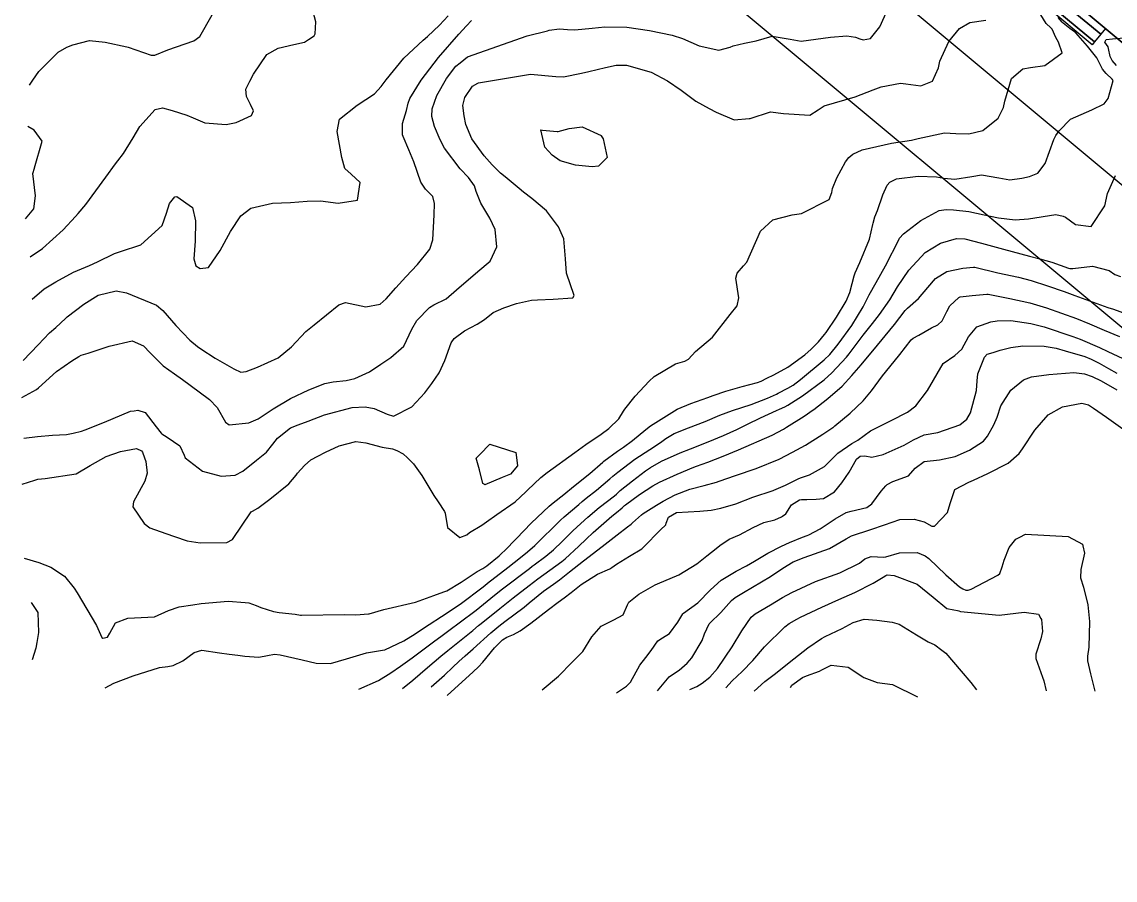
# Model space of a CAD drawing. Header units: feet. Extents: x 1318179 to 1318934, y 422471 to 423299.
# Drawn here: x 1318181.5 to 1318618.4, y 422470.9 to 422813.9 of the extents above; entities that cross this region are included whole.
import ezdxf

# ---------------------------------------------------------------- set-up
doc = ezdxf.new("R2010")
doc.units = ezdxf.units.FT
for name, color, linetype in [('C-DRNG-AREA', 150, 'CONTINUOUS'), ('C-MISC', 7, 'CONTINUOUS'), ('C-PVMT', 8, 'CONTINUOUS'), ('C-TOPO-MAJR', 32, 'CONTINUOUS'), ('V-PROP-LINE', 7, 'CONTINUOUS')]:
    doc.layers.add(name, color=color, linetype=linetype)

msp = doc.modelspace()

# ---------------------------------------------------------------- linework, layer by layer
at = {"layer": 'C-DRNG-AREA'}
msp.add_lwpolyline([(1318604.41, 422819.71), (1318696.32, 422743.11), (1318713.54, 422780.66), (1318713.24, 422780.78), (1318709.38, 422782.8), (1318705.7, 422785.14), (1318702.24, 422787.79), (1318699.03, 422790.74), (1318696.08, 422793.95), (1318693.43, 422797.41), (1318691.08, 422801.09), (1318689.07, 422804.96), (1318687.4, 422808.99), (1318686.09, 422813.14), (1318685.15, 422817.4)], dxfattribs=at)
at = {"layer": 'C-MISC'}
for points in [[(1318221.83, 423081.62), (1318914.27, 422504.54)], [(1318193.83, 423048.02), (1318886.27, 422470.94)]]:
    msp.add_lwpolyline(points, dxfattribs=at)
msp.add_lwpolyline([(1318594.21, 422824.3), (1318612.69, 422808.9), (1318610.13, 422805.83), (1318591.65, 422821.23), (1318594.21, 422824.3)], close=True, dxfattribs=at)
at = {"layer": 'C-PVMT'}
for points in [[(1318596.14, 422826.61), (1318614.61, 422811.21), (1318612.69, 422808.9), (1318594.21, 422824.3), (1318596.14, 422826.61)], [(1318591.65, 422821.23), (1318610.13, 422805.83), (1318609.17, 422804.68), (1318590.69, 422820.08), (1318591.65, 422821.23)]]:
    msp.add_lwpolyline(points, close=True, dxfattribs=at)
at = {"layer": 'C-TOPO-MAJR'}
for points in [[(1318296.06, 422806.84), (1318298.36, 422808.33), (1318298.69, 422809.02), (1318298.94, 422813.84), (1318297.58, 422819.39), (1318293.55, 422828.99), (1318294.22, 422832.93), (1318295.72, 422837.34), (1318297.22, 422849.95), (1318297.41, 422852.39), (1318298.77, 422854.74), (1318302.57, 422856.87), (1318305.29, 422858.01), (1318306.69, 422858.13)], [(1318391.61, 422810.34), (1318392.23, 422810.5), (1318396.32, 422811.08), (1318399.61, 422810.86), (1318402.51, 422810.67), (1318409.39, 422811.29), (1318414.43, 422811.91), (1318423.31, 422811.77), (1318432.29, 422810.4), (1318441.44, 422808.54), (1318445.48, 422807.24), (1318452.2, 422804.25), (1318459.97, 422802.55), (1318464.61, 422803.7), (1318465.75, 422804.27), (1318470.34, 422805.32), (1318474.94, 422806.3), (1318481.28, 422808.12), (1318488.59, 422807.01), (1318492.88, 422806.08), (1318504.63, 422807.78), (1318511.12, 422808.3), (1318514.62, 422807.74), (1318516.34, 422807.11), (1318517.76, 422806.69), (1318520.67, 422807.22), (1318524.39, 422811.82), (1318527.38, 422818.72)], [(1318489.34, 422736.7), (1318490.25, 422736.94), (1318493.03, 422737.28), (1318504.12, 422742.83), (1318505.24, 422745.71), (1318505.48, 422747.29), (1318507.12, 422751.59), (1318510.62, 422757.95), (1318511.99, 422759.62), (1318513.58, 422760.95), (1318517.33, 422762.78), (1318529.02, 422765.36), (1318537.01, 422766.53), (1318539.69, 422767.21), (1318550.26, 422769.47), (1318554.72, 422769.27), (1318560, 422769.08), (1318565.59, 422770.43), (1318571.64, 422775.42), (1318573.78, 422779.59), (1318574.34, 422782.18), (1318577.01, 422791.21), (1318581.52, 422795.13), (1318584.51, 422795.64), (1318590.32, 422796.45), (1318597.29, 422801.49), (1318595.79, 422805.73), (1318594.65, 422807.64), (1318593.21, 422810.89), (1318592.65, 422811.41), (1318590.78, 422813.18), (1318586.16, 422820.73)], [(1318181.98, 422678.58), (1318188.05, 422684.75), (1318192.55, 422689.58), (1318195.07, 422691.72), (1318198.94, 422695.34), (1318199.64, 422696.05), (1318206.29, 422701.08), (1318212, 422704.6), (1318219.16, 422706.4), (1318223.28, 422705.63), (1318235.33, 422700.68), (1318237.9, 422698.53), (1318243.1, 422692.55), (1318248.68, 422686.71), (1318251.7, 422684.16), (1318253, 422683.26), (1318258.79, 422679.52), (1318266.2, 422675.18), (1318269, 422673.96), (1318271.09, 422674.17), (1318275.65, 422675.95), (1318283.92, 422679.6), (1318289.23, 422683.99), (1318295.06, 422690.2), (1318298.27, 422692.77), (1318308.23, 422700.84), (1318310.83, 422701.75), (1318319, 422700.03), (1318324.72, 422701.05), (1318327.06, 422703.23), (1318330.93, 422707.62), (1318334.98, 422711.95), (1318339.57, 422716.97), (1318344.51, 422723.08), (1318345.77, 422726.82), (1318346.3, 422736.75), (1318346.39, 422741.23), (1318345.7, 422744.14), (1318342.79, 422747.04), (1318340.91, 422749.78), (1318338.11, 422757.87), (1318336.16, 422762.67), (1318333.86, 422768.06), (1318333.66, 422768.75), (1318333.67, 422773.24), (1318335.16, 422778.49), (1318335.89, 422781.42), (1318336.55, 422783.24), (1318341.08, 422790.52), (1318347.99, 422799.59), (1318356.19, 422808.94), (1318359.14, 422812.22), (1318361.23, 422814.39)], [(1318185.68, 422703.01), (1318190.46, 422707.13), (1318195.04, 422710.05), (1318202.14, 422713.88), (1318208.51, 422716.57), (1318211.74, 422717.99), (1318218.51, 422721.32), (1318220.99, 422722.12), (1318229.1, 422724.79), (1318237.6, 422732.55), (1318239.37, 422737.43), (1318240.53, 422741.33), (1318242.59, 422743.94), (1318243.43, 422744.07), (1318249.71, 422739.64), (1318250.97, 422734.4), (1318250.83, 422726.25), (1318250.3, 422719.13), (1318251.04, 422716.36), (1318252.71, 422715.37), (1318256.1, 422715.69), (1318260.82, 422722.53), (1318264.85, 422730.15), (1318269.07, 422736.41), (1318272.99, 422739.41), (1318281.67, 422741.38), (1318288.83, 422741.75), (1318295.58, 422742.19), (1318300.8, 422742.29), (1318307.88, 422741.37), (1318315.64, 422742.68), (1318316.7, 422749.73), (1318313.17, 422752.97), (1318310.63, 422755.27), (1318309.41, 422759.68), (1318307.53, 422770.09), (1318308.49, 422774.92), (1318315.47, 422780.62), (1318322.44, 422785.16), (1318325.04, 422788), (1318327.07, 422790.75), (1318334.18, 422799.31), (1318341.88, 422806.57), (1318343.66, 422807.98), (1318348.35, 422812.56), (1318351.94, 422816.33)], [(1318185.96, 422790.52), (1318188.37, 422793.98), (1318196.07, 422801.79), (1318199.47, 422803.69), (1318201.83, 422804.73), (1318208.54, 422806.36), (1318214.86, 422805.69), (1318223.53, 422803.94), (1318224.05, 422803.79), (1318233.13, 422800.57), (1318234.61, 422800.56), (1318239.84, 422802.71), (1318250.18, 422806.33), (1318252.62, 422807.97), (1318257.63, 422816.61)], [(1318275.11, 422580.64), (1318277.05, 422579.92), (1318282.1, 422578.21), (1318284.34, 422577.9), (1318290.76, 422577.14), (1318292.88, 422576.84), (1318293.29, 422576.8), (1318310.48, 422577.03), (1318314.99, 422576.99), (1318320.1, 422577.29), (1318320.24, 422577.33), (1318326.18, 422579.05), (1318338.88, 422582), (1318346.19, 422584.67), (1318350.15, 422586.07), (1318351.28, 422586.53), (1318357.05, 422589.96), (1318363.52, 422594.23), (1318365.68, 422595.49), (1318367.37, 422596.54), (1318372.24, 422600.47), (1318375.6, 422603.68), (1318378.01, 422606.24), (1318379.16, 422607.48), (1318385.01, 422613.54), (1318392.2, 422620.37), (1318393.83, 422621.71), (1318398.12, 422624.99), (1318402.02, 422628.15), (1318408.44, 422633.47), (1318413.68, 422637.97), (1318414.09, 422638.3), (1318419.5, 422642.28), (1318421.89, 422643.97), (1318425.57, 422646.58), (1318430.85, 422650.96), (1318432.73, 422652.47), (1318443.38, 422659.05), (1318448.78, 422661.44), (1318455.6, 422663.76), (1318457.76, 422664.56), (1318462.77, 422666.34), (1318469.32, 422668.15), (1318475.52, 422669.8), (1318476.91, 422670.34), (1318479.22, 422671.48), (1318482.02, 422672.8), (1318487.58, 422675.84), (1318494.38, 422680.77), (1318496.96, 422683.03), (1318499.88, 422686.02), (1318502.32, 422688.91), (1318502.93, 422689.75), (1318507.09, 422695.9), (1318510.91, 422702.22), (1318512.39, 422705.73), (1318513.28, 422709.27), (1318514.06, 422712.42), (1318514.45, 422713.53), (1318516.33, 422717.74), (1318520.19, 422727.1), (1318521.58, 422732.92), (1318521.66, 422733.39), (1318522.42, 422735.9), (1318523.45, 422738.44), (1318525.62, 422744.79), (1318527.28, 422748.66), (1318528.35, 422749.86), (1318530.98, 422751.2), (1318539.67, 422752.2), (1318546.95, 422751.9), (1318549.89, 422751.46), (1318554.3, 422751.06), (1318561.1, 422752.1), (1318565, 422752.72), (1318571.98, 422751.51), (1318576.36, 422750.71), (1318581.11, 422751.35), (1318584.12, 422752.04), (1318587.57, 422753.37), (1318590.43, 422757.26), (1318593.95, 422766.9), (1318594.74, 422768.41), (1318596.03, 422770.35), (1318600.6, 422775), (1318609.03, 422778.77), (1318614.02, 422781.09), (1318615.57, 422783.18), (1318617.61, 422790.48), (1318617.26, 422791), (1318614.81, 422793.2), (1318613.37, 422795), (1318612.92, 422795.73), (1318611.74, 422798.18), (1318611.04, 422799.48), (1318607.38, 422804.12), (1318602.66, 422809.46), (1318602.11, 422809.87), (1318600.23, 422811.15), (1318597.63, 422813.29), (1318597.23, 422813.72), (1318595.61, 422815.6)], [(1318472.47, 422775.29), (1318472.53, 422775.3), (1318480.66, 422777.89), (1318485.92, 422777.23), (1318496.46, 422776.55), (1318499.71, 422778.74), (1318502.18, 422780.31), (1318514.45, 422783.86), (1318521.7, 422786.68), (1318524.88, 422787.9), (1318532.64, 422789.4), (1318534.79, 422789.14), (1318540.77, 422788.24), (1318545.37, 422790.17), (1318547.82, 422795.54), (1318548.38, 422798.13), (1318551.91, 422805.99), (1318556.26, 422811.21), (1318560.4, 422813.6), (1318566.77, 422814.6)], [(1318356.61, 422797.5), (1318359.56, 422799.86), (1318383.5, 422808.22), (1318391.61, 422810.34)], [(1318290.14, 422804.78), (1318294.4, 422805.77), (1318296.06, 422806.84)], [(1318618.92, 422796.48), (1318617.21, 422798.46), (1318616.43, 422799.98), (1318615.76, 422803.27), (1318615.57, 422803.82), (1318614.33, 422805.71), (1318614.79, 422806.77), (1318617.29, 422807.1), (1318621.88, 422807.54)], [(1318184.9, 422719.94), (1318189.82, 422723.26), (1318198.02, 422730.76), (1318202.98, 422736.08), (1318204.01, 422737.23), (1318207.13, 422740.88), (1318215.13, 422751.79), (1318218.91, 422757.1), (1318219.92, 422758.37), (1318222.1, 422761.22), (1318225.94, 422767.57), (1318228.6, 422772.03), (1318234.75, 422778.82), (1318237.72, 422779.47), (1318241.57, 422778.39), (1318247.48, 422776.61), (1318249.91, 422775.54), (1318254.69, 422773.45), (1318263.18, 422772.79), (1318267.1, 422773.69), (1318273.33, 422776.41), (1318274.08, 422778.33), (1318272.94, 422780.9), (1318271.28, 422784), (1318270.98, 422787), (1318272.65, 422790.15), (1318274.1, 422792.98), (1318279.4, 422800.87), (1318283.88, 422803.32), (1318290.14, 422804.78)], [(1318181.52, 422663.78), (1318187.37, 422666.96), (1318188.21, 422667.57), (1318195.41, 422674.14), (1318201.51, 422678.45), (1318204.33, 422680.22), (1318205.2, 422680.64), (1318208.07, 422681.45), (1318216.47, 422684.35), (1318225.61, 422686.39), (1318230.09, 422684.45), (1318232.78, 422681.65), (1318238, 422676.44), (1318242.55, 422673.24), (1318245.78, 422671.02), (1318252.35, 422666.08), (1318256.51, 422662.93), (1318259.6, 422659.76), (1318262.95, 422653.94), (1318264.36, 422652.91), (1318272.26, 422653.64), (1318275.94, 422655.19), (1318282.01, 422659.31), (1318288.83, 422663.4), (1318296.21, 422666.86), (1318302.62, 422669.38), (1318305.89, 422670.07), (1318311.07, 422670.57), (1318314.6, 422671.34), (1318320.42, 422674.07), (1318324.99, 422677.07), (1318328.99, 422679.71), (1318334.1, 422684.3), (1318337.31, 422691.03), (1318339.3, 422694.6), (1318344.39, 422699.78), (1318346.11, 422700.78), (1318351.04, 422703.25), (1318355.16, 422706.79), (1318363.69, 422714.09), (1318368.63, 422718.29), (1318371.35, 422723.99), (1318370.6, 422730.87), (1318368.56, 422735.49), (1318364.89, 422741.36), (1318363.12, 422746.03), (1318362.38, 422748.34), (1318360.06, 422751.64), (1318356.68, 422755.15), (1318350.39, 422763.38), (1318348.64, 422766.76), (1318346.44, 422772.09), (1318345.37, 422776.01), (1318345.5, 422779.07), (1318347.41, 422784.47), (1318351.25, 422791.25), (1318354.88, 422796.11), (1318356.61, 422797.5)], [(1318405.18, 422793.4), (1318408.14, 422794.04), (1318414.77, 422795.64), (1318418.96, 422796.56), (1318423.08, 422796.62), (1318433, 422793.79), (1318439.52, 422790.34), (1318444.93, 422786.52), (1318450.87, 422782.2), (1318456.14, 422779.23), (1318459, 422777.8), (1318466.14, 422774.69), (1318472.14, 422775.26)], [(1318364.04, 422789.46), (1318384.82, 422793.01), (1318394.94, 422792.07), (1318397.99, 422791.83), (1318405.18, 422793.4)], [(1318184.59, 422788.55), (1318185.96, 422790.52)], [(1318393.82, 422703.12), (1318401.71, 422703.59), (1318402.25, 422704.53), (1318399.21, 422713.45), (1318398.74, 422719.13), (1318398.04, 422727.12), (1318396.02, 422732), (1318391.23, 422738.37), (1318385.35, 422743.3), (1318382.01, 422745.8), (1318380.27, 422747.25), (1318374.62, 422751.9), (1318372.82, 422753.39), (1318369.44, 422756.75), (1318366.29, 422760.38), (1318361.37, 422767.17), (1318358.95, 422772.89), (1318358.23, 422776.31), (1318357.75, 422780.48), (1318358.57, 422783.66), (1318361.62, 422788.11), (1318363.78, 422789.42), (1318364.04, 422789.46)], [(1318472.14, 422775.26), (1318472.47, 422775.29)], [(1318186.57, 422755.47), (1318189.61, 422766.22), (1318186.41, 422770.59), (1318183.95, 422772.07)], [(1318413.07, 422768.37), (1318413.84, 422767.08), (1318415.46, 422759.71), (1318411.89, 422756.21), (1318409.45, 422755.9), (1318402.82, 422756.55), (1318396.65, 422758.34), (1318393.43, 422760.55), (1318390.5, 422763.84), (1318388.86, 422770.66), (1318389.6, 422770.59)], [(1318389.6, 422770.59), (1318395.44, 422769.99), (1318395.86, 422770), (1318400.19, 422771.28)], [(1318400.19, 422771.28), (1318405.39, 422771.96), (1318413.06, 422768.4), (1318413.07, 422768.37)], [(1318182.92, 422735.15), (1318186.27, 422739.2), (1318186.96, 422744.36), (1318185.93, 422753.28), (1318186.56, 422755.42), (1318186.57, 422755.47)], [(1318267.8, 422560.83), (1318270.68, 422560.46), (1318276.25, 422560.06), (1318279.69, 422560.67), (1318282.52, 422561.22), (1318284.73, 422560.96), (1318293.47, 422558.92), (1318299.13, 422557.65), (1318304.82, 422557.53), (1318311.27, 422559.38), (1318319.2, 422561.72), (1318326.41, 422562.96), (1318326.62, 422563.02), (1318334.16, 422566.58), (1318338.63, 422569.33), (1318341.57, 422571.31), (1318351.91, 422577.97), (1318355.27, 422580.24), (1318356.64, 422581.23), (1318365.82, 422588.19), (1318368.26, 422590.12), (1318369.35, 422590.96), (1318375.77, 422595.82), (1318380.84, 422599.78), (1318383.57, 422602.06), (1318386.46, 422604.67), (1318396.82, 422614.75), (1318398.24, 422616.05), (1318404.07, 422620.99), (1318405.47, 422622.22), (1318407, 422623.5), (1318411.13, 422626.72), (1318416.52, 422631.28), (1318417.74, 422632.36), (1318419.61, 422633.92), (1318426.41, 422639.1), (1318432.42, 422643), (1318436.73, 422645.8), (1318438.83, 422647.36), (1318442.22, 422649.41), (1318447.92, 422651.68), (1318454.62, 422654.23), (1318460.41, 422656.7), (1318465.56, 422658.64), (1318472.91, 422660.93), (1318479.5, 422663.45), (1318483.07, 422665.16), (1318483.75, 422665.51), (1318487.66, 422667.48), (1318489.73, 422668.76), (1318492.67, 422670.96), (1318502.17, 422678.87), (1318504.34, 422681.01), (1318507.71, 422685.02), (1318513.13, 422692.49), (1318517.72, 422699.99), (1318519.57, 422703.76), (1318520.08, 422704.84), (1318522.84, 422709.66), (1318526.63, 422716.36), (1318532.11, 422727.08), (1318532.28, 422727.39), (1318533.83, 422729.2), (1318540.7, 422734.44), (1318548.13, 422738.54), (1318550.92, 422738.91), (1318553.84, 422738.8), (1318559.88, 422738.12), (1318566.11, 422736.7), (1318571.74, 422735.53), (1318578.45, 422734.77), (1318583.75, 422735.21), (1318594.69, 422736.84), (1318597.63, 422736.25), (1318598.53, 422735.76), (1318602.59, 422732.84), (1318608.87, 422732.03), (1318614.25, 422740.36), (1318615.4, 422745.32), (1318618.54, 422752.47)], [(1318464.62, 422696.97), (1318467.34, 422700.44), (1318467.97, 422703.6), (1318466.87, 422711.42), (1318467.31, 422713.42), (1318469.93, 422716.33), (1318471.17, 422717.9), (1318476.65, 422730.22), (1318481.63, 422734.7), (1318489.34, 422736.7)], [(1318316.23, 422547.29), (1318324.06, 422550.72), (1318329.02, 422553.75), (1318332.84, 422556.44), (1318337.49, 422559.78), (1318346.08, 422566.21), (1318349.48, 422568.72), (1318359.47, 422576.13), (1318359.92, 422576.46), (1318363, 422578.85), (1318370.36, 422584.79), (1318373.62, 422587.33), (1318384.31, 422595.48), (1318385.44, 422596.35), (1318386.23, 422596.94), (1318390.95, 422600.43), (1318393.95, 422602.92), (1318397.42, 422606.25), (1318401.56, 422610.34), (1318403.47, 422612.14), (1318407.66, 422615.98), (1318412.21, 422619.87), (1318418.34, 422624.52), (1318419.13, 422625.15), (1318419.44, 422625.45), (1318420.66, 422626.57), (1318425.57, 422630.5), (1318430.7, 422634.48), (1318432.75, 422635.87), (1318437.15, 422638.3), (1318444.62, 422641.71), (1318448.75, 422643.29), (1318455.77, 422646), (1318461.87, 422648.62), (1318467.17, 422650.98), (1318471.53, 422653.06), (1318476.73, 422655.71), (1318483.11, 422658.6), (1318484.3, 422659.12), (1318486.37, 422660.04), (1318487.58, 422660.66), (1318493.53, 422664.5), (1318502.07, 422670.8), (1318505.18, 422673.57), (1318511.09, 422679.89), (1318512.18, 422681.24), (1318517.74, 422688.67), (1318521.41, 422693.31), (1318524.24, 422696.89), (1318528.33, 422702.84), (1318531.47, 422707.97), (1318535.9, 422714.62), (1318542.5, 422721.71), (1318548.62, 422725.5), (1318555.07, 422727.25), (1318558.32, 422727.12), (1318564.98, 422725.44), (1318573.73, 422723.02), (1318580.67, 422721.22), (1318584.21, 422720.23), (1318588.28, 422719.17), (1318593.08, 422717.88), (1318599.81, 422715.44), (1318600.23, 422715.32), (1318601.54, 422715.36), (1318609.29, 422716.22), (1318615.96, 422714.52), (1318618.27, 422712.88), (1318620.55, 422712.07)], [(1318333.67, 422547.45), (1318337.76, 422550.89), (1318343.62, 422555.94), (1318349, 422560.46), (1318351.77, 422562.71), (1318361.68, 422570.64), (1318364.02, 422572.64), (1318365.03, 422573.51), (1318372.46, 422579.49), (1318377.91, 422583.7), (1318384.28, 422588.67), (1318387.67, 422591.35), (1318390.06, 422593.11), (1318397.26, 422598.27), (1318398.62, 422599.37), (1318404.15, 422604.34), (1318407.07, 422607.17), (1318409.83, 422609.79), (1318417.28, 422616.32), (1318419.2, 422617.87), (1318421.44, 422619.71), (1318422.34, 422620.56), (1318422.75, 422620.93), (1318428.33, 422625.01), (1318433.63, 422628.44), (1318436.35, 422629.93), (1318443.44, 422633.18), (1318450.03, 422635.97), (1318451.1, 422636.38), (1318455.61, 422637.95), (1318461.8, 422640.29), (1318467.83, 422642.81), (1318481.32, 422648.79), (1318485.85, 422651.12), (1318487.13, 422651.89), (1318494.14, 422656.35), (1318497.77, 422658.8), (1318498.01, 422658.98), (1318503.65, 422663.35), (1318509.28, 422668.33), (1318513.2, 422672.55), (1318516.85, 422676.8), (1318518.07, 422678.24), (1318521.55, 422682.42), (1318530.22, 422692.94), (1318534.49, 422698.5), (1318535.45, 422699.5), (1318539.79, 422703.28), (1318541.28, 422705.12), (1318546.63, 422711.29), (1318551.12, 422714.09), (1318557.48, 422715.44), (1318561.82, 422715.87), (1318562.3, 422715.83), (1318571.56, 422713.62), (1318579.78, 422711.81), (1318584.8, 422710.53), (1318591.39, 422708.34), (1318598, 422706.09), (1318602.28, 422704.56), (1318608.09, 422702.33), (1318615.51, 422699.74), (1318617.68, 422699.04), (1318622.79, 422697.14)], [(1318345.1, 422548.17), (1318350.39, 422552.88), (1318353.8, 422556.05), (1318356.11, 422558.29), (1318358.66, 422560.56), (1318361.92, 422563.38), (1318368.93, 422569.75), (1318372.06, 422572.37), (1318374.52, 422574.26), (1318382.2, 422580.05), (1318384.25, 422581.72), (1318389.91, 422586.36), (1318393.96, 422589.21), (1318396.38, 422590.88), (1318400.42, 422594.07), (1318405.89, 422598.58), (1318413.39, 422604.27), (1318414.56, 422605.14), (1318419.36, 422608.89), (1318423.56, 422612.05), (1318425.01, 422613.23), (1318425.6, 422613.76), (1318429.16, 422616.95), (1318429.83, 422617.45), (1318435.1, 422620.74), (1318437.81, 422622.37), (1318442.62, 422624.95), (1318448.48, 422627.18), (1318454.15, 422628.56), (1318459.07, 422630), (1318460.15, 422630.4), (1318466.75, 422632.67), (1318474.97, 422635.36), (1318484.11, 422639.11), (1318489.46, 422641.87), (1318494.66, 422644.79), (1318501.65, 422649.1), (1318505.6, 422651.75), (1318505.86, 422651.97), (1318506.44, 422652.49), (1318512.49, 422657.49), (1318517.72, 422662.43), (1318521.08, 422666.44), (1318525.43, 422672.41), (1318526.58, 422673.84), (1318532.42, 422680.96), (1318536.84, 422686.75), (1318537.67, 422687.44), (1318539.92, 422688.68), (1318545.08, 422691.58), (1318547.59, 422692.84), (1318549.27, 422694.35), (1318551.15, 422698.16), (1318552.38, 422700.4), (1318555.91, 422703.72), (1318556.46, 422703.93), (1318561.31, 422704.48), (1318567.07, 422705.11), (1318567.65, 422705.08), (1318576.34, 422703.36), (1318584.32, 422701.59), (1318590.91, 422699.66), (1318602.93, 422695.29), (1318608.2, 422693.17), (1318614.02, 422690.69), (1318620.13, 422688.21)], [(1318226.46, 422658.51), (1318227.88, 422658.65), (1318230.84, 422657.79), (1318235.16, 422652.01), (1318237.18, 422649.57), (1318237.46, 422649.31), (1318239.55, 422647.94), (1318244.67, 422644.42), (1318246.32, 422640.74), (1318246.74, 422639.69), (1318253.77, 422634.35), (1318261.18, 422632.36), (1318266.73, 422632.74), (1318269.82, 422634.28), (1318275.3, 422638.79), (1318278.63, 422641.38), (1318279.29, 422641.99), (1318281.79, 422645.19), (1318283.65, 422647.51), (1318288.9, 422651.63), (1318291.92, 422652.86), (1318295.99, 422654.32), (1318302.48, 422656.9), (1318313.51, 422659.81), (1318318.72, 422660.03), (1318322.3, 422659.33), (1318327.5, 422657.11), (1318330.08, 422656.34), (1318337.33, 422659.99), (1318342.58, 422665.69), (1318345.39, 422669.32), (1318348.22, 422673.57), (1318350.48, 422678.54), (1318353.08, 422685.65), (1318354.27, 422687.31), (1318358.36, 422690.44), (1318363.49, 422693.07), (1318366.44, 422694.94), (1318369.83, 422697.68), (1318374.06, 422699.64), (1318379.2, 422701.34), (1318385.15, 422702.6), (1318387.57, 422702.75)], [(1318387.57, 422702.75), (1318393.82, 422703.12)], [(1318371.29, 422617.01), (1318378.61, 422622.12), (1318382.92, 422626.09), (1318383.63, 422626.81), (1318388.92, 422631.82), (1318391.4, 422633.83), (1318402.53, 422641.81), (1318406.88, 422644.96), (1318412.99, 422649.16), (1318416.14, 422651.45), (1318420.05, 422655.26), (1318421.99, 422658.25), (1318422.48, 422659.16), (1318426.55, 422664.26), (1318432.16, 422670.26), (1318434.13, 422672.22), (1318442.75, 422677.16), (1318446.4, 422678.26), (1318447.85, 422679.03), (1318450.71, 422682.18), (1318457.48, 422687.84), (1318464.62, 422696.97)], [(1318351.51, 422544.68), (1318361.84, 422554.11), (1318364.05, 422556.21), (1318365.75, 422558.05), (1318370.42, 422563.72), (1318373.63, 422567), (1318375.26, 422568.01), (1318377.97, 422569.03), (1318380.64, 422570.51), (1318384.92, 422573.67), (1318391.96, 422579.04), (1318395.81, 422582.05), (1318398.17, 422583.76), (1318401.05, 422585.91), (1318405.04, 422589.09), (1318411.52, 422593.24), (1318416.5, 422595.29), (1318417.34, 422595.86), (1318419.08, 422597.24), (1318424.37, 422600.36), (1318429.2, 422603.33), (1318429.91, 422603.91), (1318436.67, 422610.9), (1318438.81, 422612.94), (1318439, 422613.51), (1318439.88, 422615.91), (1318443.06, 422617.87), (1318452.45, 422618.41), (1318457.02, 422618.74), (1318460.77, 422619.57), (1318466.84, 422621.33), (1318473.67, 422623.94), (1318481.7, 422626.64), (1318482.02, 422626.74), (1318486.69, 422628.7), (1318491.77, 422631.3), (1318492.68, 422631.68), (1318496.29, 422632.86), (1318502.22, 422636.18), (1318506.15, 422640.1), (1318507.59, 422641.58), (1318513.13, 422645.43), (1318514.68, 422646.16), (1318515.55, 422646.68), (1318520.58, 422650.5), (1318528.86, 422654.64), (1318535.39, 422657.93), (1318538.8, 422660.51), (1318543.38, 422666.58), (1318549.73, 422677.38), (1318554.39, 422680.52), (1318557.15, 422683.04), (1318559.81, 422688.01), (1318563.16, 422691.95), (1318568.71, 422694.03), (1318571.21, 422694.43), (1318576.71, 422694.54), (1318584.69, 422693.36), (1318590.09, 422691.95), (1318601.53, 422688.17), (1318604.36, 422687.14), (1318612.12, 422683.78), (1318615.47, 422682.2), (1318621.43, 422679.34)], [(1318389.41, 422547.02), (1318395.94, 422552.45), (1318401.38, 422558.03), (1318403.17, 422559.78), (1318405.66, 422562.35), (1318409.27, 422568.09), (1318413.01, 422572.4), (1318418.1, 422574.94), (1318421.74, 422576.99), (1318423.59, 422580.96), (1318424.06, 422582.03), (1318428.1, 422585.26), (1318434.65, 422588.88), (1318435.5, 422589.28), (1318444.02, 422592.96), (1318451.27, 422597.34), (1318455.2, 422600.57), (1318458.93, 422603.42), (1318460.42, 422604.61), (1318464.22, 422607.11), (1318468.3, 422608.91), (1318473.73, 422611.82), (1318478.04, 422613.81), (1318482.36, 422614.95), (1318485.12, 422616.14), (1318485.53, 422616.3), (1318486.8, 422617.34), (1318489.03, 422620.83), (1318492.29, 422622.85), (1318493.11, 422622.99), (1318495.15, 422623.03), (1318498.99, 422623.15), (1318501.89, 422623.42), (1318506.19, 422626.07), (1318509.18, 422629.7), (1318512.05, 422633.99), (1318515.03, 422639.1), (1318516.47, 422640.3), (1318518.34, 422640.43), (1318521.11, 422639.9), (1318525.7, 422641.02), (1318534.03, 422644.77), (1318537.77, 422646.91), (1318542.13, 422648.84), (1318547.56, 422649.85), (1318556.33, 422652.83), (1318559.19, 422655.09), (1318560.65, 422657.63), (1318562.95, 422666.54), (1318563.23, 422670.49), (1318563.56, 422673.26), (1318566.15, 422679.93), (1318567.32, 422681.11), (1318569.69, 422681.81), (1318572.42, 422682.67), (1318576.73, 422683.8), (1318581.53, 422684.43), (1318590.1, 422684.34), (1318594.86, 422683.42), (1318598.45, 422682.41), (1318606.29, 422680.15), (1318608.78, 422679.15), (1318612.04, 422677.47), (1318615.81, 422675.4), (1318619.01, 422673.55)], [(1318419.08, 422545.81), (1318423.09, 422548.46), (1318424.67, 422550.02), (1318428.51, 422556.83), (1318430.83, 422559.89), (1318433, 422562.7), (1318435.64, 422566.55), (1318437.53, 422567.7), (1318440.28, 422569.5), (1318443.6, 422574), (1318445.59, 422577.34), (1318445.92, 422577.64), (1318451.61, 422581.74), (1318456.77, 422586.98), (1318460.9, 422590.79), (1318466.98, 422594.41), (1318471.04, 422596.5), (1318474.29, 422598.44), (1318479.64, 422601.59), (1318485.13, 422604.39), (1318488.26, 422605.84), (1318493.5, 422607.96), (1318495.37, 422608.59), (1318496.05, 422608.86), (1318500.47, 422611.32), (1318506.57, 422615.29), (1318510.96, 422617.86), (1318512.9, 422618.37), (1318519.11, 422619.82), (1318521.19, 422621.34), (1318524.84, 422626.31), (1318526.78, 422628.54), (1318527.27, 422628.96), (1318529.63, 422630.16), (1318535.82, 422632.48), (1318538.52, 422635.57), (1318542.13, 422638.21), (1318548.23, 422638.91), (1318554.41, 422640.17), (1318560.15, 422642.77), (1318565.78, 422646.3), (1318567.4, 422648.29), (1318569.92, 422652.89), (1318571.26, 422655.93), (1318572.7, 422660.44), (1318576.71, 422666.75), (1318581.78, 422670.88), (1318585.01, 422672.03), (1318591.95, 422672.97), (1318601.93, 422673.81), (1318606.18, 422673.24), (1318609.16, 422672.19), (1318612.77, 422670.45), (1318619.03, 422666.85)], [(1318435.59, 422546.56), (1318440.17, 422552.12), (1318442.74, 422553.85), (1318444.23, 422554.89), (1318447.36, 422557.69), (1318449.21, 422559.71), (1318453.31, 422566.72), (1318454.26, 422569.32), (1318456.21, 422573.38), (1318456.44, 422573.65), (1318460.79, 422577.84), (1318465.11, 422582.63), (1318466.5, 422583.91), (1318468.53, 422585.12), (1318469.9, 422585.84), (1318480.66, 422592.25), (1318485.67, 422595.57), (1318489.74, 422598.05), (1318494.16, 422599.84), (1318504.3, 422603.41), (1318510.9, 422607.25), (1318512.99, 422608.45), (1318520.74, 422611), (1318526.19, 422612.93), (1318532.42, 422615.07), (1318538.11, 422615.19), (1318542.06, 422614.06), (1318545.13, 422612.37), (1318546.28, 422612.3), (1318551.35, 422617.86), (1318552.52, 422621.42), (1318554.4, 422627.04), (1318559.93, 422629.98), (1318561.79, 422630.71), (1318567.57, 422633.37), (1318575.63, 422637.55), (1318580, 422641.44), (1318581.39, 422643.32), (1318586.26, 422650.73), (1318591.65, 422656.88), (1318597.3, 422660.01), (1318605.13, 422661.45), (1318607.73, 422660.79), (1318609.69, 422659.45)], [(1318202.06, 422649.57), (1318205.4, 422650.36), (1318206.78, 422650.85), (1318214.58, 422653.89), (1318224.88, 422658.35), (1318226.46, 422658.51)], [(1318609.69, 422659.45), (1318614.94, 422655.87), (1318629.31, 422645.64), (1318634.72, 422643.11), (1318636.96, 422642.06)], [(1318182.32, 422647.55), (1318187.72, 422648.23), (1318193.72, 422648.76), (1318199.41, 422648.94), (1318202.06, 422649.57)], [(1318186.69, 422630.74), (1318187.88, 422631.12), (1318190.79, 422631.44), (1318203.27, 422633.29), (1318208.81, 422636.63), (1318215.15, 422640.16), (1318220.94, 422642.14), (1318227.33, 422643.33), (1318229.33, 422642.44), (1318229.69, 422641.93), (1318229.83, 422641.54)], [(1318229.83, 422641.54), (1318231.12, 422638.15), (1318231.62, 422633.5), (1318230.71, 422630.34), (1318226.15, 422622.04), (1318225.9, 422620.05), (1318230.36, 422613.41), (1318232.7, 422611.66), (1318239.08, 422609.45), (1318242.5, 422608.2), (1318247.62, 422606.46), (1318252.76, 422605.67), (1318263.48, 422605.78), (1318265.68, 422606.98), (1318273.19, 422618.04), (1318273.72, 422618.41), (1318275.82, 422619.59), (1318280.58, 422623.21), (1318288.24, 422629.22), (1318291.16, 422632.7), (1318291.72, 422633.48), (1318294.42, 422636.63), (1318297.06, 422638.91), (1318299.78, 422640.39), (1318302.81, 422641.92), (1318308.26, 422644.43), (1318315.01, 422646.16), (1318318.93, 422645.71), (1318325.45, 422643.87), (1318329.58, 422643.21), (1318331.41, 422642.63), (1318333.87, 422641.2), (1318335.68, 422639.72), (1318337.96, 422637.27), (1318341.39, 422632.56), (1318346.18, 422624.64), (1318347.85, 422622.03), (1318350.43, 422618.18), (1318350.67, 422617.5), (1318351.62, 422611.87), (1318356.57, 422607.87), (1318359.27, 422608.92), (1318360.43, 422609.81), (1318365.3, 422612.83), (1318367.21, 422614.16)], [(1318364.58, 422641.06), (1318368.59, 422645.18), (1318378.9, 422641.84), (1318379.3, 422638.75)], [(1318364.43, 422634.83), (1318363.03, 422639.47), (1318364.58, 422641.06)], [(1318366.29, 422629.09), (1318365.74, 422629.46), (1318364.43, 422634.83)], [(1318379.3, 422638.75), (1318379.59, 422636.49), (1318376.73, 422633.13), (1318373.47, 422631.78)], [(1318181.66, 422629.12), (1318186.69, 422630.74)], [(1318373.47, 422631.78), (1318366.56, 422628.9), (1318366.29, 422629.09)], [(1318367.21, 422614.16), (1318371.29, 422617.01)], [(1318580.31, 422607.91), (1318582.64, 422609.11), (1318599.59, 422608.22), (1318605.33, 422605.23), (1318605.49, 422604.52)], [(1318573.19, 422596.08), (1318574.1, 422598.75), (1318576.05, 422603.89), (1318578.76, 422607.12), (1318580.31, 422607.91)], [(1318605.49, 422604.52), (1318606.13, 422601.57), (1318604.73, 422595.05), (1318604.6, 422591.66), (1318605.74, 422587.97), (1318607.51, 422580.94), (1318608.16, 422574.31), (1318607.9, 422564), (1318607.34, 422560.48), (1318607.32, 422558.55), (1318608.6, 422553.33), (1318610.31, 422546.47)], [(1318182.47, 422599.59), (1318188.28, 422597.84), (1318193.09, 422596), (1318198.53, 422592.35), (1318202.42, 422587.53), (1318203.56, 422585.67), (1318211.31, 422572.71), (1318213.48, 422567.94), (1318213.82, 422567.59), (1318215.74, 422568), (1318216.69, 422569.59), (1318218.93, 422573.68), (1318223.81, 422575.66), (1318234.47, 422576.16), (1318240.11, 422578.72), (1318244.42, 422580.11), (1318249.89, 422581), (1318253.11, 422581.47), (1318263.94, 422582.4), (1318270.75, 422581.82)], [(1318448.46, 422547.16), (1318451.19, 422548.37), (1318453.35, 422549.57), (1318456.38, 422552.02), (1318459.56, 422555.5), (1318465.33, 422564.11), (1318469.21, 422570.61), (1318472.96, 422575.98), (1318474.57, 422577.36), (1318480.66, 422580.89), (1318485.53, 422583.81), (1318489.14, 422585.92), (1318498.68, 422590.2), (1318508.37, 422593.76), (1318516.2, 422597.55), (1318518.38, 422599.35), (1318520.93, 422600.27), (1318525.97, 422600.04), (1318526.76, 422600.14), (1318532.23, 422601.7), (1318539.34, 422601.8), (1318542.54, 422600.53), (1318543.9, 422599.51), (1318550.8, 422592.86), (1318556.17, 422588.12), (1318557.5, 422587.33), (1318558.67, 422586.85), (1318559.52, 422586.8)], [(1318559.52, 422586.8), (1318559.68, 422586.79), (1318560.89, 422587.24), (1318571.58, 422592.83), (1318572.29, 422593.47), (1318573.19, 422596.08)], [(1318462.77, 422547.74), (1318465.36, 422550.52), (1318469.4, 422554.25), (1318473.65, 422558.73), (1318478.22, 422564.21), (1318486.38, 422572.2), (1318488.19, 422573.42), (1318491.14, 422575.19), (1318492.61, 422576.03), (1318501.19, 422580.06), (1318508.02, 422583.03), (1318514.32, 422585.85), (1318521.74, 422589.54), (1318525.7, 422591.98), (1318526.83, 422592.72), (1318527.34, 422592.89), (1318530.1, 422592.72), (1318539.28, 422589.23), (1318545.65, 422584.01), (1318551.08, 422579.49), (1318553.92, 422578.93), (1318555.45, 422578.63), (1318555.92, 422578.48)], [(1318185.23, 422581.92), (1318187.88, 422577.84), (1318188.12, 422569.89), (1318187.55, 422565.91), (1318187.12, 422563.64), (1318185.64, 422558.91)], [(1318270.75, 422581.82), (1318272.28, 422581.69), (1318275.11, 422580.64)], [(1318555.92, 422578.48), (1318556.57, 422578.26), (1318572.02, 422576.87), (1318582.05, 422578), (1318587.79, 422577.18), (1318588.74, 422575.5)], [(1318474.13, 422546.4), (1318478.37, 422550.24), (1318482.7, 422553.49), (1318488.2, 422557.89), (1318495.54, 422563.71), (1318501.11, 422567.5), (1318502.55, 422568.29), (1318509.31, 422571.52), (1318513.77, 422573.84), (1318518.08, 422575.18), (1318523.13, 422574.77), (1318529.35, 422573.99), (1318532.03, 422573.27), (1318539.01, 422568.9), (1318543.63, 422566.1), (1318546.35, 422564.89), (1318549.14, 422562.85)], [(1318588.74, 422575.5), (1318589.02, 422575.02), (1318589.33, 422570.25), (1318588.74, 422567.32), (1318586.7, 422561.28), (1318586.73, 422559.45), (1318589.33, 422552.07), (1318589.92, 422550.53), (1318590.78, 422546.59)], [(1318214.78, 422547.78), (1318218.23, 422549.69), (1318226.02, 422552.56), (1318236.47, 422555.89), (1318239.83, 422556.36), (1318241.97, 422556.67), (1318245.88, 422558.56), (1318250.39, 422561.95), (1318253.42, 422562.78), (1318260.55, 422561.76), (1318264.41, 422561.26)], [(1318264.41, 422561.26), (1318267.8, 422560.83)], [(1318549.14, 422562.85), (1318550.8, 422561.64), (1318556.83, 422554.45)], [(1318488.67, 422547.87), (1318489.21, 422548.83), (1318493.46, 422551.94), (1318495.08, 422552.63), (1318500.3, 422554.43), (1318501.19, 422555), (1318504.86, 422556.83), (1318511.73, 422556.02), (1318517.6, 422552.1), (1318517.91, 422551.87), (1318523.3, 422549.95), (1318529.39, 422549.07), (1318539.47, 422544.19)], [(1318556.83, 422554.45), (1318560.69, 422549.85), (1318563.03, 422547.01)]]:
    msp.add_lwpolyline(points, dxfattribs=at)
at = {"layer": 'V-PROP-LINE'}
msp.add_lwpolyline([(1318205.86, 423151.87), (1318906.18, 422568.21), (1318846.87, 423199.56), (1318846.82, 423200.09), (1318730.64, 423223.81), (1318629.46, 423273.42), (1318205.86, 423151.87)], close=True, dxfattribs=at)
msp.add_lwpolyline([(1318604.41, 422819.71), (1318696.32, 422743.11), (1318713.54, 422780.66), (1318713.24, 422780.78), (1318709.38, 422782.8), (1318705.7, 422785.14), (1318702.24, 422787.79), (1318699.03, 422790.74), (1318696.08, 422793.95), (1318693.43, 422797.41), (1318691.08, 422801.09), (1318689.07, 422804.96), (1318687.4, 422808.99), (1318686.09, 422813.14), (1318685.15, 422817.4)], dxfattribs=at)

doc.saveas('drawing.dxf')
